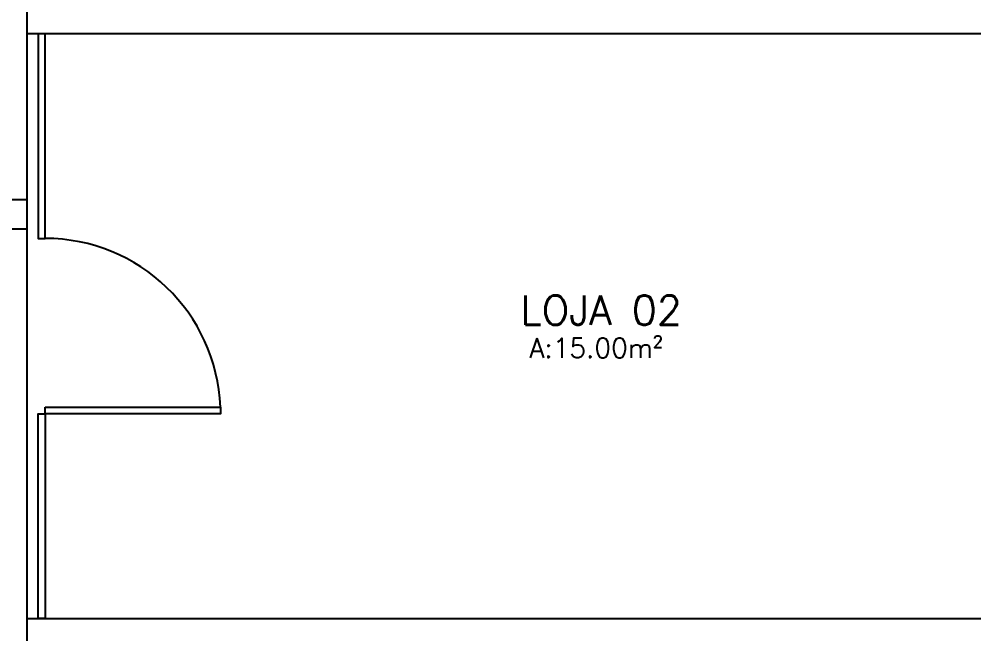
# Model space of a CAD drawing. Header units: millimetres. Extents: x 1111 to 1959, y -391 to -319.
# Drawn here: x 1406.55 to 1414.27, y -378.1 to -373.14 of the extents above; entities that cross this region are included whole.
import ezdxf

# ---------------------------------------------------------------- set-up
doc = ezdxf.new("R2010")
doc.units = ezdxf.units.MM
for name, color, linetype in [('ARQ-ALVENARIA', 4, 'Continuous'), ('ARQ-TEXTO2', 2, 'Continuous'), ('ARQ-TEXTO3', 3, 'Continuous')]:
    doc.layers.add(name, color=color, linetype=linetype)
doc.styles.add('ROMANS', font='romans')

# ---------------------------------------------------------------- blocks, each defined once
blk = doc.blocks.new('01')
at = {"layer": 'ARQ-ALVENARIA', "color": 8}
for p, q in [((1144.524, -325.4613), (1144.524, -320.6613)), ((1149.524, -325.4613), (1144.524, -325.4613)), ((1144.524, -328.4613), (1144.524, -325.4613)), ((1144.524, -331.3113), (1144.524, -328.4613)), ((1144.524, -328.4613), (1149.524, -328.4613))]:
    blk.add_line(p, q, dxfattribs=at)
at = {"layer": 'ARQ-ALVENARIA', "color": 8, "ltscale": 0.7}
for p, q in [((1143.024, -326.3113), (1144.524, -326.3113)), ((1142.874, -326.4613), (1144.524, -326.4613))]:
    blk.add_line(p, q, dxfattribs=at)
at = {"layer": 'ARQ-ALVENARIA', "color": 8}
for points in [[(1144.6165, -326.5113), (1144.6165, -325.4613), (1144.5815, -325.4613), (1144.5815, -326.5113)], [(1144.6165, -327.3763), (1145.5165, -327.3763), (1145.5165, -327.4113), (1144.6165, -327.4113)], [(1144.6165, -327.4113), (1144.6165, -328.4613), (1144.5815, -328.4613), (1144.5815, -327.4113)]]:
    blk.add_lwpolyline(points, close=True, dxfattribs=at)
blk.add_arc((1144.6165, -327.412), 0.9007, 2.2721, 90, dxfattribs=at)
at = {"layer": 'ARQ-TEXTO2', "color": 8, "insert": (1147.1479, -327.0231), "char_height": 0.1, "width": 0.653381, "attachment_point": 1, "style": 'ROMANS'}
blk.add_mtext('\\pi-0.04474;A:15.00m²', dxfattribs=at)
at = {"layer": 'ARQ-TEXTO3', "color": 8, "insert": (1147.4717, -326.8795), "char_height": 0.15, "width": 1.121767, "attachment_point": 5, "style": 'ROMANS'}
blk.add_mtext('LOJA 02', dxfattribs=at)

msp = doc.modelspace()

# ---------------------------------------------------------------- block references
at = {"xscale": 1.574902874475, "yscale": 1.574902874475, "zscale": 1.574902874475}
msp.add_blockref('01', (-395.9019, 139.3166), dxfattribs=at)

doc.saveas('drawing.dxf')
